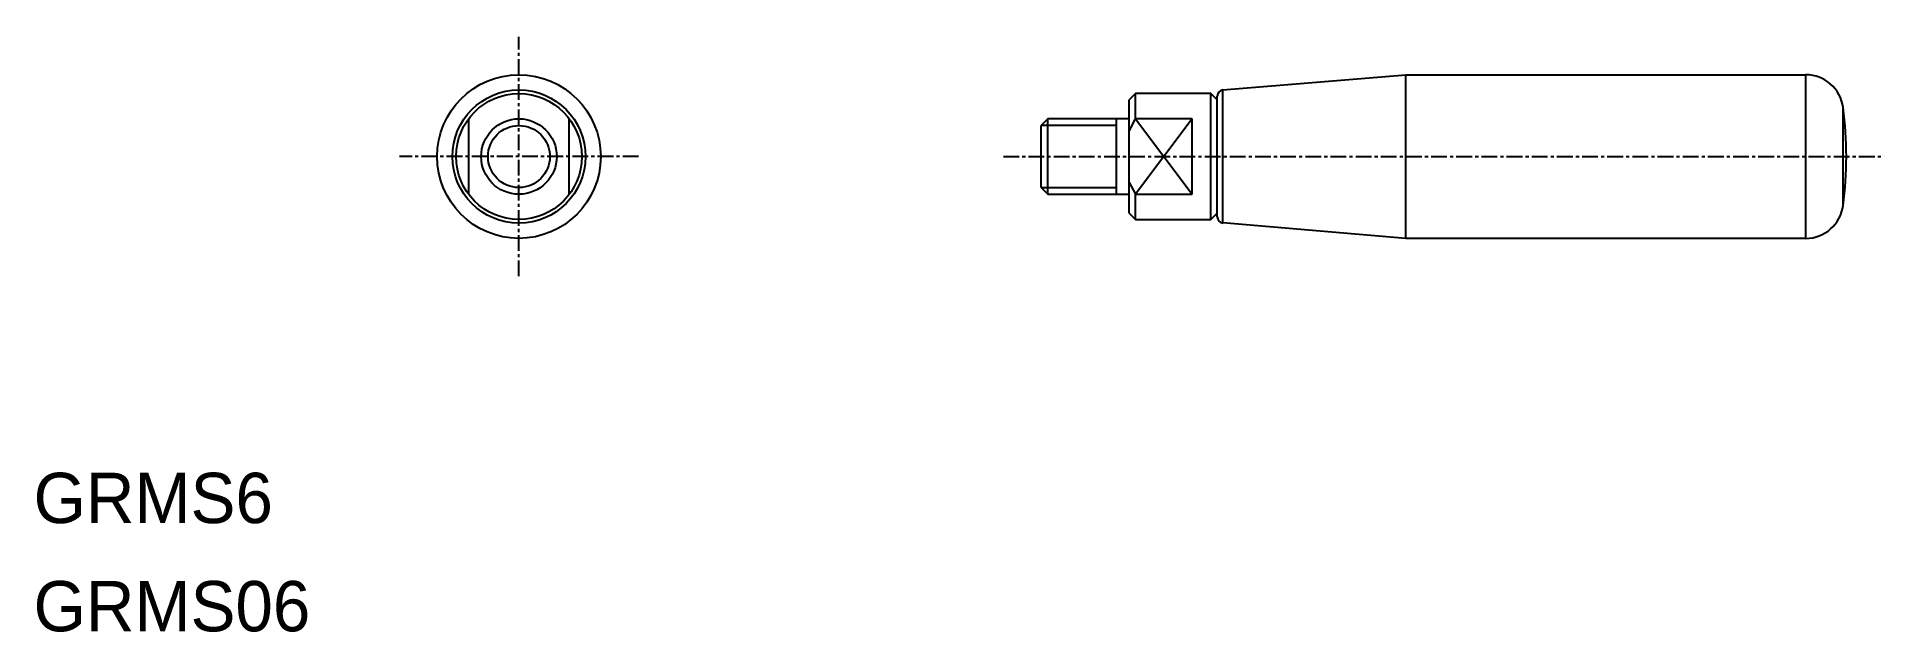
# Model space of a CAD drawing. Extents: x 0 to 147, y 0 to 47.
import ezdxf

# ---------------------------------------------------------------- set-up
doc = ezdxf.new("R2010")
doc.units = 0
doc.linetypes.add('CENTER', pattern=[2, 1.25, -0.25, 0.25, -0.25])
doc.layers.get('0').update_dxf_attribs({"linetype": 'CONTINUOUS'})
doc.layers.add('CENTER', color=1, linetype='CENTER')

msp = doc.modelspace()

# ---------------------------------------------------------------- linework, layer by layer
at = {"color": 7, "linetype": 'CONTINUOUS'}
for p, q in [((94.53, 43.02), (109.08, 44.23)), ((109.08, 44.23), (140.85, 44.23)), ((109.08, 31.23), (109.08, 44.23)), ((140.85, 31.23), (140.85, 44.23)), ((87.58, 42.73), (87.08, 42.23)), ((93.58, 42.73), (87.58, 42.73)), ((87.58, 40.73), (87.58, 42.73)), ((94.08, 42.23), (93.58, 42.73)), ((93.58, 32.73), (93.58, 42.73)), ((94.53, 32.45), (94.53, 43.02)), ((87.08, 33.23), (87.08, 42.23)), ((94.08, 42.23), (94.08, 42.52)), ((94.08, 33.23), (94.08, 42.23)), ((143.82, 33.84), (143.82, 41.62)), ((34.58, 40.73), (34.58, 34.73)), ((42.58, 34.73), (42.58, 40.73)), ((80.62, 40.73), (80.08, 40.19)), ((80.08, 35.27), (80.08, 40.19)), ((87.08, 40.73), (80.62, 40.73)), ((80.62, 34.73), (80.62, 40.73)), ((86.08, 34.73), (86.08, 40.73)), ((92.08, 40.73), (87.58, 40.73)), ((92.08, 34.73), (92.08, 40.73)), ((80.08, 35.27), (80.62, 34.73)), ((87.08, 35.67), (87.58, 34.73)), ((80.62, 34.73), (87.08, 34.73)), ((87.58, 32.73), (87.58, 34.73)), ((87.58, 34.73), (92.08, 34.73)), ((87.08, 33.23), (87.58, 32.73)), ((87.58, 32.73), (93.58, 32.73)), ((93.58, 32.73), (94.08, 33.23)), ((94.08, 32.94), (94.08, 33.23)), ((109.08, 31.23), (94.53, 32.45)), ((140.85, 31.23), (109.08, 31.23))]:
    msp.add_line(p, q, dxfattribs=at)
at = {"color": 3, "linetype": 'CONTINUOUS'}
for p, q in [((86.08, 40.19), (80.08, 40.19)), ((87.58, 40.73), (92.08, 34.73)), ((92.08, 40.73), (87.58, 34.73)), ((80.08, 35.27), (86.08, 35.27))]:
    msp.add_line(p, q, dxfattribs=at)
at = {"color": 7, "linetype": 'CONTINUOUS', "flags": 128}
msp.add_lwpolyline([(87.58, 40.73), (87.51, 40.62), (87.08, 39.8)], dxfattribs=at)
at = {"color": 7, "linetype": 'CONTINUOUS'}
for radius in [6.5, 5.29, 5, 3]:
    msp.add_circle((38.58, 37.73), radius, dxfattribs=at)
at = {"color": 3, "linetype": 'CONTINUOUS'}
msp.add_circle((38.58, 37.73), 2.46, dxfattribs=at)
at = {"color": 7, "linetype": 'CONTINUOUS'}
for centre, radius, start, end in [((140.85, 41.23), 3, 7.4482, 90), ((94.58, 42.52), 0.5, 94.7636, 180), ((114.08, 37.73), 30, 352.5518, 7.4482), ((140.85, 34.23), 3, 270, 352.5518), ((94.58, 32.94), 0.5, 180, 265.2364)]:
    msp.add_arc(centre, radius, start, end, dxfattribs=at)
at = {"layer": 'CENTER', "color": 1, "linetype": 'CENTER'}
for p, q in [((38.58, 28.23), (38.58, 47.23)), ((48.08, 37.73), (29.08, 37.73)), ((77.08, 37.73), (147.08, 37.73))]:
    msp.add_line(p, q, dxfattribs=at)

# ---------------------------------------------------------------- texts
for s, p in [('GRMS6', (0, 8.6)), ('GRMS06', (0, 0))]:
    msp.add_text(s, height=4).set_placement(p)

doc.saveas('drawing.dxf')
